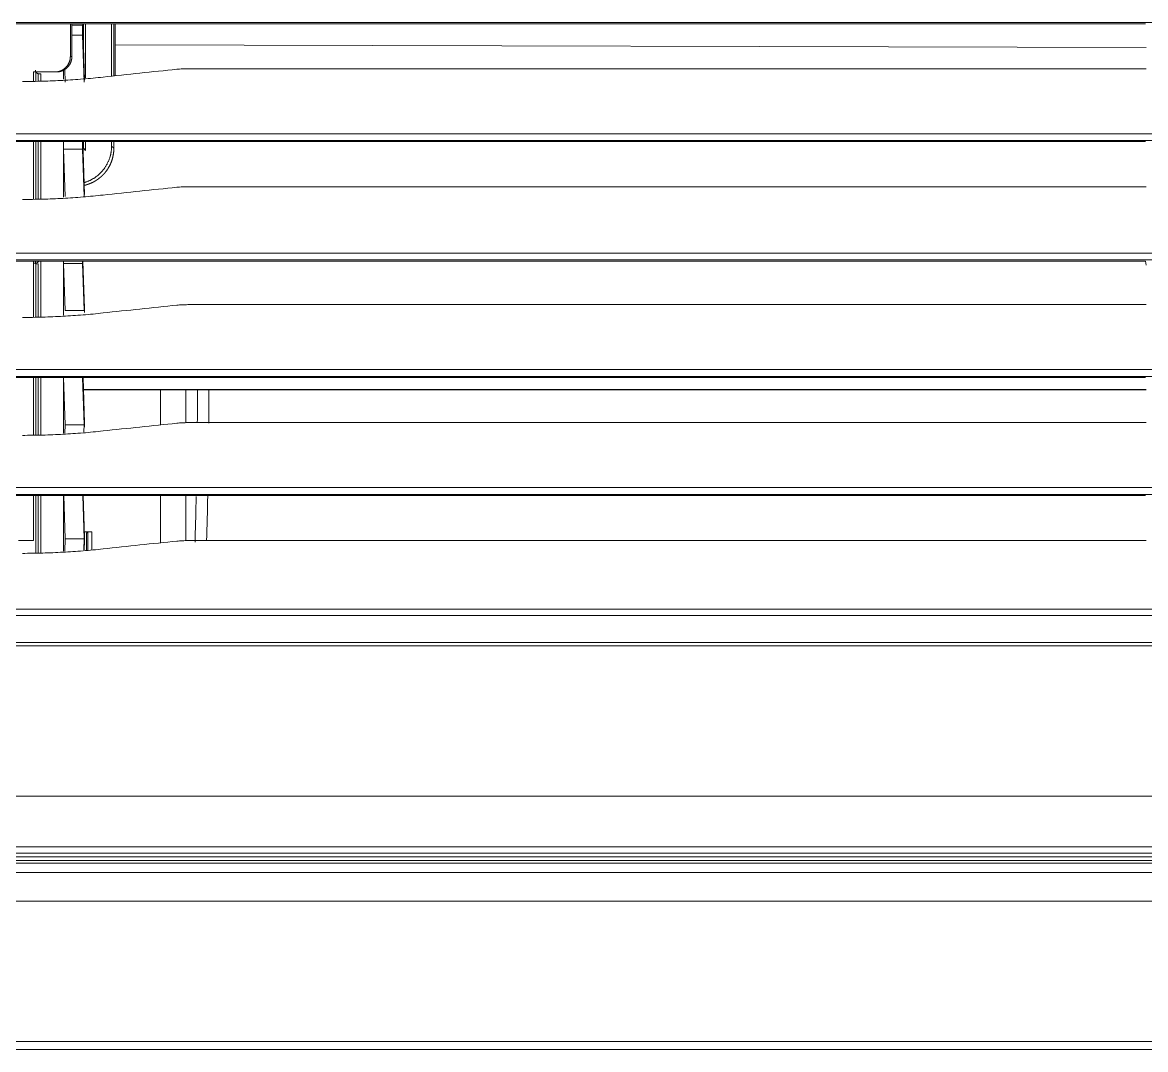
# Model space of a CAD drawing. Header units: millimetres. Extents: x 70151 to 230897, y 35202 to 113211.
# Drawn here: x 178208.9 to 178355.9, y 68759.4 to 68893.8 of the extents above; entities that cross this region are included whole.
import ezdxf

# ---------------------------------------------------------------- set-up
doc = ezdxf.new("R2010")
doc.units = ezdxf.units.MM
doc.header["$LTSCALE"] = 50
doc.layers.add('2-con', color=2, linetype='Continuous')
doc.layers.add('mark-B', color=2, linetype='Continuous', lineweight=20)

# ---------------------------------------------------------------- blocks, each defined once
blk = doc.blocks.new('무풍1WAY 대형')
at = {"layer": 'mark-B'}
for p, q in [((0, -24.74), (620.28, -24.74)), ((620.26, -25.23), (0, -25.23)), ((-486.45, -52.82), (486.43, -52.82)), ((486.43, -53.25), (-486.45, -53.25)), ((-485.68, -56.78), (485.66, -56.78)), ((485.66, -57.61), (-485.68, -57.61)), ((436.91, -67.72), (436.91, -65.42)), ((437.4, -65.39), (437.4, -67.71)), ((437.58, -67.54), (437.58, -65.38)), ((437.9, -65.36), (437.87, -66.55)), ((437.96, -65.36), (437.91, -66.81)), ((440.4, -66.81), (440.45, -65.22)), ((440.6, -65.21), (440.6, -72.48)), ((443.59, -65.05), (443.59, -72.48)), ((443.93, -65.03), (443.93, -72.48)), ((444.23, -72.48), (444.23, -65.02)), ((298.89, -66.58), (424.31, -66.58)), ((424.61, -72.48), (424.61, -66.57)), ((427.89, -66.29), (427.89, -72.48)), ((437.4, -67.71), (437.58, -67.54)), ((437.87, -67.07), (438.03, -72.48)), ((437.91, -66.81), (440.4, -66.81)), ((437.91, -66.81), (438.08, -72.48)), ((440.57, -72.48), (440.4, -66.81)), ((446.48, -66.61), (444.53, -66.61)), ((444.53, -66.61), (444.53, -72.48)), ((437.89, -67.72), (436.91, -67.72)), ((-482.87, -72.64), (482.85, -72.64)), ((483.03, -72.48), (298.98, -72.48)), ((482.85, -73.52), (-482.87, -73.52)), ((437.94, -80.8), (437.91, -81.75)), ((440.4, -81.75), (440.44, -80.66)), ((440.6, -80.65), (440.6, -87.91)), ((443.59, -80.49), (443.59, -87.92)), ((443.93, -80.47), (443.93, -87.91)), ((444.23, -87.91), (444.23, -80.45)), ((444.53, -80.44), (444.53, -87.91)), ((298.89, -82.02), (424.31, -82.02)), ((424.61, -86.37), (424.61, -82.01)), ((427.89, -81.73), (427.89, -86.37)), ((437.87, -82), (438.05, -87.91)), ((437.91, -81.75), (440.4, -81.75)), ((437.91, -81.75), (438.1, -87.92)), ((440.59, -87.92), (440.4, -81.75)), ((298.9, -86.37), (438, -86.37)), ((-480.14, -88.08), (480.12, -88.08)), ((480.3, -87.91), (298.98, -87.91)), ((480.12, -88.96), (-480.14, -88.96)), ((437.87, -96.94), (438.06, -103.17)), ((437.91, -96.68), (440.4, -96.68)), ((437.91, -96.68), (438.1, -102.86)), ((440.59, -102.86), (440.4, -96.68)), ((440.6, -96.09), (440.6, -103.17)), ((443.59, -95.92), (443.59, -103.16)), ((443.93, -95.9), (443.93, -102.79)), ((444.23, -102.78), (444.23, -95.89)), ((444.53, -95.87), (444.53, -103.16)), ((298.89, -97.46), (424.31, -97.46)), ((298.98, -103.17), (298.91, -102.62)), ((438.1, -102.86), (440.59, -102.86)), ((444.04, -102.78), (444.27, -102.89)), ((444.46, -102.89), (444.23, -102.78)), ((444.27, -102.89), (444.46, -102.89)), ((444.27, -102.89), (444.27, -103.17)), ((-477.44, -103.33), (477.42, -103.33)), ((477.42, -104.21), (-477.44, -104.21)), ((477.6, -103.17), (298.98, -103.17)), ((437.91, -111.62), (438.1, -117.8)), ((440.59, -117.8), (440.4, -111.62)), ((440.6, -111.52), (440.6, -118.79)), ((443.59, -111.36), (443.59, -118.78)), ((443.93, -111.34), (443.93, -118.79)), ((444.23, -118.79), (444.23, -111.32)), ((444.53, -111.31), (444.53, -118.79)), ((298.89, -112.89), (424.31, -112.89)), ((437.87, -111.88), (438.08, -118.79)), ((-474.68, -118.95), (474.66, -118.95)), ((474.84, -118.79), (298.98, -118.79)), ((434.31, -118.21), (434.02, -117.92)), ((434.02, -117.92), (434.02, -118.79)), ((434.31, -118.21), (434.31, -118.79)), ((438, -117.92), (437.71, -117.63)), ((437.71, -118.79), (437.71, -117.63)), ((438, -118.79), (438, -117.92)), ((438.1, -117.8), (440.59, -117.8)), ((474.66, -119.83), (-474.68, -119.83)), ((433.85, -127.41), (433.85, -134.22)), ((434.02, -127.39), (434.02, -134.22)), ((434.31, -127.36), (434.31, -134.22)), ((437.71, -134.22), (437.71, -127.12)), ((437.87, -126.82), (438.09, -134.03)), ((437.91, -126.56), (438.1, -132.73)), ((440.45, -128.24), (440.4, -126.56)), ((440.6, -126.96), (440.6, -128.14)), ((443.59, -126.79), (443.59, -127.66)), ((443.79, -127.66), (443.59, -127.66)), ((443.93, -126.78), (443.93, -127.69)), ((444.23, -127.91), (444.23, -126.76)), ((444.53, -126.74), (444.53, -127.91)), ((298.89, -128.33), (424.31, -128.33)), ((441.71, -127.91), (441.51, -127.91)), ((444.53, -127.91), (441.71, -127.91)), ((439.51, -129.91), (439.51, -134.22)), ((439.51, -129.91), (439.71, -129.91)), ((439.71, -129.91), (439.71, -134.22)), ((298.9, -131.12), (433.85, -131.45)), ((438, -134.22), (438, -131.17)), ((438.1, -132.73), (439.51, -132.73)), ((-471.95, -134.39), (471.93, -134.39)), ((472.11, -134.22), (298.98, -134.22)), ((438.09, -134.03), (438.08, -134.22)), ((438.11, -134.03), (439.51, -134.03))]:
    blk.add_line(p, q, dxfattribs=at)
for centre, major_axis, ratio, start_param, end_param in [((438.09, -104.15), (0, -1.49), 0.017455, 2.292428, 2.617994), ((440.58, -104.15), (0, -1.49), 0.017455, 2.292428, 2.617994), ((444.27, -103.39), (-0.223, -0.445), 0.99981, 3.605286, 4.704073), ((438.09, -119.09), (0, -1.49), 0.017455, 1.776375, 2.617994), ((440.58, -119.09), (0, -1.49), 0.017455, 1.776375, 2.617994), ((438.09, -134.03), (0, -1.49), 0.017455, 1.570796, 2.617994)]:
    blk.add_ellipse(centre, major_axis=major_axis, ratio=ratio, start_param=start_param, end_param=end_param, dxfattribs=at)
for points, degree, knots in [([(0, 0), (45.98, 0), (91.97, 0), (183.94, 0), (321.89, 0), (459.85, 0), (551.82, 0)], 3, [0, 0, 0, 0, 0.25, 0.25, 0.5, 1, 1, 1, 1]), ([(0, -0.02), (45.98, -0.02), (91.97, -0.02), (183.94, -0.02), (229.92, -0.02), (321.89, -0.02), (367.88, -0.02), (459.85, -0.02), (505.83, -0.02), (551.82, -0.02)], 3, [0, 0, 0, 0, 0.25, 0.25, 0.5, 0.5, 0.75, 0.75, 1, 1, 1, 1]), ([(551.82, -1.05), (505.83, -1.05), (459.85, -1.04), (367.88, -1.04), (321.89, -1.04), (229.92, -1.04), (183.94, -1.04), (91.97, -1.04), (45.98, -1.05), (0, -1.05)], 3, [0, 0, 0, 0, 0.25, 0.25, 0.5, 0.5, 0.75, 0.75, 1, 1, 1, 1]), ([(551.82, -19.43), (528.82, -19.43), (505.83, -19.43), (459.85, -19.43), (436.86, -19.43), (367.88, -19.43), (321.89, -19.43), (183.94, -19.43), (91.97, -19.43), (0, -19.43)], 3, [0, 0, 0, 0, 0.125, 0.125, 0.25, 0.25, 0.5, 0.5, 1, 1, 1, 1]), ([(0, -23.18), (91.97, -23.18), (183.94, -23.18), (321.89, -23.18), (367.88, -23.18), (436.86, -23.18), (459.85, -23.18), (505.83, -23.18), (528.82, -23.18), (551.82, -23.18)], 3, [0, 0, 0, 0, 0.5, 0.5, 0.75, 0.75, 0.875, 0.875, 1, 1, 1, 1]), ([(551.82, -24.38), (528.82, -24.38), (505.83, -24.38), (459.85, -24.38), (436.86, -24.38), (367.88, -24.38), (321.89, -24.38), (183.94, -24.38), (91.97, -24.38), (0, -24.38)], 3, [0, 0, 0, 0, 0.125, 0.125, 0.25, 0.25, 0.5, 0.5, 1, 1, 1, 1]), ([(547.71, -26.53), (502.06, -26.53), (456.42, -26.53), (365.14, -26.53), (319.49, -26.53), (228.21, -26.53), (182.56, -26.53), (91.28, -26.53), (45.63, -26.53), (-45.65, -26.53), (-91.3, -26.53), (-182.58, -26.53), (-273.87, -26.53), (-410.8, -26.53), (-502.08, -26.53), (-547.73, -26.53)], 3, [0, 0, 0, 0, 0.125, 0.125, 0.25, 0.25, 0.375, 0.375, 0.5, 0.5, 0.625, 0.625, 0.75, 0.875, 1, 1, 1, 1]), ([(351.53, -33.13), (371.28, -33.13), (436.67, -33.13), (502.06, -33.13), (547.71, -33.13)], 3, [0, 0, 0, 0, 0.30203, 1, 1, 1, 1]), ([(423.39, -66.4), (423.38, -66.59), (423.38, -66.77), (423.32, -68.69), (423.27, -70.51), (423.23, -72.37)], 3, [0, 0, 0, 0, 0.096942, 0.096942, 1, 1, 1, 1]), ([(423.39, -66.4), (423.38, -66.59), (423.38, -66.77), (423.32, -68.69), (423.27, -70.51), (423.23, -72.37)], 3, [0, 0, 0, 0, 0.096942, 0.096942, 1, 1, 1, 1]), ([(424.31, -66.58), (424.43, -66.58), (424.55, -66.58), (424.79, -66.58), (424.91, -66.57), (425.16, -66.56), (425.28, -66.56), (425.52, -66.54), (425.64, -66.53), (425.76, -66.52)], 3, [0, 0, 0, 0, 0.25, 0.25, 0.5, 0.5, 0.75, 0.75, 1, 1, 1, 1]), ([(437.87, -67.07), (437.87, -67.06), (437.87, -67.06), (437.87, -67.06), (437.87, -67.05), (437.87, -67.05), (437.87, -67.04), (437.87, -67.04), (437.87, -67.03), (437.87, -67.03), (437.87, -67.02), (437.87, -67.01), (437.87, -67.01), (437.87, -67), (437.87, -67), (437.87, -66.99), (437.87, -66.98), (437.87, -66.98), (437.87, -66.97), (437.87, -66.96), (437.87, -66.96), (437.87, -66.95), (437.87, -66.94), (437.87, -66.94), (437.87, -66.93), (437.87, -66.92), (437.87, -66.91), (437.87, -66.91), (437.87, -66.9), (437.87, -66.89), (437.87, -66.89), (437.87, -66.88), (437.87, -66.87), (437.87, -66.86), (437.87, -66.86), (437.87, -66.85), (437.87, -66.84), (437.87, -66.84), (437.87, -66.83), (437.87, -66.82), (437.87, -66.81), (437.87, -66.81), (437.87, -66.79), (437.87, -66.78), (437.87, -66.76), (437.87, -66.75), (437.87, -66.74), (437.87, -66.72), (437.87, -66.71), (437.87, -66.69), (437.87, -66.68), (437.87, -66.67), (437.87, -66.65), (437.87, -66.64), (437.87, -66.63), (437.87, -66.61), (437.87, -66.6), (437.87, -66.59), (437.87, -66.58), (437.87, -66.57), (437.87, -66.56), (437.87, -66.55), (437.87, -66.55)], 3, [0, 0, 0, 0, 0.013747, 0.027429, 0.041048, 0.054602, 0.068093, 0.08152, 0.094883, 0.108181, 0.121416, 0.134587, 0.147694, 0.160737, 0.173716, 0.186631, 0.199482, 0.212269, 0.224992, 0.237651, 0.250246, 0.262777, 0.275245, 0.287648, 0.299987, 0.312263, 0.324474, 0.336622, 0.348705, 0.360725, 0.372681, 0.384572, 0.3964, 0.408164, 0.419864, 0.4315, 0.443072, 0.454581, 0.466025, 0.477405, 0.488722, 0.499974, 0.52253, 0.545343, 0.568414, 0.591742, 0.615327, 0.63917, 0.66327, 0.687627, 0.712242, 0.737115, 0.762244, 0.787632, 0.813276, 0.839179, 0.865338, 0.891756, 0.91843, 0.945363, 0.972553, 1, 1, 1, 1]), ([(424.31, -82.02), (424.43, -82.02), (424.55, -82.02), (424.79, -82.01), (424.91, -82.01), (425.16, -82), (425.28, -81.99), (425.52, -81.97), (425.64, -81.96), (425.76, -81.95)], 3, [0, 0, 0, 0, 0.25, 0.25, 0.5, 0.5, 0.75, 0.75, 1, 1, 1, 1]), ([(437.87, -82), (437.87, -82), (437.87, -82), (437.87, -81.99), (437.87, -81.99), (437.87, -81.99), (437.87, -81.98), (437.87, -81.97), (437.87, -81.97), (437.87, -81.96), (437.87, -81.96), (437.87, -81.95), (437.87, -81.95), (437.87, -81.94), (437.87, -81.93), (437.87, -81.93), (437.87, -81.92), (437.87, -81.91), (437.87, -81.91), (437.87, -81.9), (437.87, -81.89), (437.87, -81.89), (437.87, -81.88), (437.87, -81.87), (437.87, -81.87), (437.87, -81.86), (437.87, -81.85), (437.87, -81.85), (437.87, -81.84), (437.87, -81.83), (437.87, -81.82), (437.87, -81.82), (437.87, -81.81), (437.87, -81.8), (437.87, -81.8), (437.87, -81.79), (437.87, -81.78), (437.87, -81.77), (437.87, -81.77), (437.87, -81.76), (437.87, -81.75), (437.87, -81.74), (437.87, -81.73), (437.87, -81.72), (437.87, -81.7), (437.87, -81.69), (437.87, -81.67), (437.87, -81.66), (437.87, -81.64), (437.87, -81.63), (437.87, -81.62), (437.87, -81.6), (437.87, -81.59), (437.87, -81.58), (437.87, -81.56), (437.87, -81.55), (437.87, -81.54), (437.87, -81.53), (437.87, -81.52), (437.87, -81.51), (437.87, -81.5), (437.87, -81.49), (437.87, -81.49)], 3, [0, 0, 0, 0, 0.013747, 0.027429, 0.041048, 0.054602, 0.068093, 0.08152, 0.094883, 0.108181, 0.121416, 0.134587, 0.147694, 0.160737, 0.173716, 0.186631, 0.199482, 0.212269, 0.224992, 0.237651, 0.250246, 0.262777, 0.275245, 0.287648, 0.299987, 0.312263, 0.324474, 0.336622, 0.348705, 0.360725, 0.372681, 0.384572, 0.3964, 0.408164, 0.419864, 0.4315, 0.443072, 0.454581, 0.466025, 0.477405, 0.488722, 0.499974, 0.52253, 0.545343, 0.568414, 0.591742, 0.615327, 0.63917, 0.66327, 0.687627, 0.712242, 0.737115, 0.762244, 0.787632, 0.813276, 0.839179, 0.865338, 0.891756, 0.91843, 0.945363, 0.972553, 1, 1, 1, 1]), ([(438, -86.32), (430.4, -86.32), (414.94, -86.32), (392.75, -86.32), (372.55, -86.32), (355.75, -86.32), (341.94, -86.32), (327.96, -86.32), (313.86, -86.32), (303.49, -86.32), (298.9, -86.32)], 3, [0, 0, 0, 0, 0.163758, 0.33346, 0.478701, 0.59948, 0.695798, 0.776478, 0.901011, 1, 1, 1, 1]), ([(437.87, -96.94), (437.87, -96.94), (437.87, -96.94), (437.87, -96.93), (437.87, -96.93), (437.87, -96.92), (437.87, -96.92), (437.87, -96.91), (437.87, -96.91), (437.87, -96.9), (437.87, -96.9), (437.87, -96.89), (437.87, -96.88), (437.87, -96.88), (437.87, -96.87), (437.87, -96.87), (437.87, -96.86), (437.87, -96.85), (437.87, -96.85), (437.87, -96.84), (437.87, -96.83), (437.87, -96.83), (437.87, -96.82), (437.87, -96.81), (437.87, -96.8), (437.87, -96.8), (437.87, -96.79), (437.87, -96.78), (437.87, -96.78), (437.87, -96.77), (437.87, -96.76), (437.87, -96.75), (437.87, -96.75), (437.87, -96.74), (437.87, -96.73), (437.87, -96.73), (437.87, -96.72), (437.87, -96.71), (437.87, -96.7), (437.87, -96.7), (437.87, -96.69), (437.87, -96.68), (437.87, -96.67), (437.87, -96.65), (437.87, -96.64), (437.87, -96.63), (437.87, -96.61), (437.87, -96.6), (437.87, -96.58), (437.87, -96.57), (437.87, -96.55), (437.87, -96.54), (437.87, -96.53), (437.87, -96.51), (437.87, -96.5), (437.87, -96.49), (437.87, -96.48), (437.87, -96.46), (437.87, -96.45), (437.87, -96.44), (437.87, -96.43), (437.87, -96.43), (437.87, -96.42)], 3, [0, 0, 0, 0, 0.013747, 0.027429, 0.041048, 0.054602, 0.068093, 0.08152, 0.094883, 0.108181, 0.121416, 0.134587, 0.147694, 0.160737, 0.173716, 0.186631, 0.199482, 0.212269, 0.224992, 0.237651, 0.250246, 0.262777, 0.275245, 0.287648, 0.299987, 0.312263, 0.324474, 0.336622, 0.348705, 0.360725, 0.372681, 0.384572, 0.3964, 0.408164, 0.419864, 0.4315, 0.443072, 0.454581, 0.466025, 0.477405, 0.488722, 0.499974, 0.52253, 0.545343, 0.568414, 0.591742, 0.615327, 0.63917, 0.66327, 0.687627, 0.712242, 0.737115, 0.762244, 0.787632, 0.813276, 0.839179, 0.865338, 0.891756, 0.91843, 0.945363, 0.972553, 1, 1, 1, 1]), ([(424.31, -97.46), (424.43, -97.46), (424.55, -97.45), (424.79, -97.45), (424.91, -97.45), (425.16, -97.43), (425.28, -97.43), (425.52, -97.41), (425.64, -97.4), (425.76, -97.39)], 3, [0, 0, 0, 0, 0.25, 0.25, 0.5, 0.5, 0.75, 0.75, 1, 1, 1, 1]), ([(443.93, -102.79), (443.93, -102.79), (443.94, -102.79), (443.94, -102.79), (443.95, -102.79), (443.96, -102.79), (443.97, -102.78), (443.98, -102.78), (443.99, -102.78), (444, -102.78), (444.01, -102.78), (444.02, -102.78), (444.03, -102.78), (444.04, -102.78), (444.04, -102.78)], 3, [0, 0, 0, 0, 0.071251, 0.142546, 0.213886, 0.285274, 0.35671, 0.428197, 0.499737, 0.60017, 0.70031, 0.80026, 0.900123, 1, 1, 1, 1]), ([(444.04, -102.78), (444.07, -102.78), (444.09, -102.78), (444.14, -102.78), (444.16, -102.78), (444.19, -102.78), (444.2, -102.78), (444.22, -102.78), (444.23, -102.78), (444.23, -102.78)], 3, [0, 0, 0, 0, 0.25, 0.25, 0.5, 0.5, 0.75, 0.75, 1, 1, 1, 1]), ([(424.31, -112.89), (424.43, -112.89), (424.55, -112.89), (424.79, -112.89), (424.91, -112.88), (425.16, -112.87), (425.28, -112.86), (425.52, -112.85), (425.64, -112.84), (425.76, -112.82)], 3, [0, 0, 0, 0, 0.25, 0.25, 0.5, 0.5, 0.75, 0.75, 1, 1, 1, 1]), ([(437.9, -113.07), (437.89, -113.07), (437.88, -113.07), (437.85, -113.08), (437.81, -113.09), (437.78, -113.09), (437.75, -113.1), (437.71, -113.11), (437.68, -113.12), (437.65, -113.13), (437.62, -113.14), (437.59, -113.15), (437.55, -113.16), (437.52, -113.17), (437.49, -113.18), (437.46, -113.19), (437.43, -113.2), (437.4, -113.21), (437.36, -113.22), (437.33, -113.23), (437.3, -113.24), (437.27, -113.25), (437.24, -113.26), (437.21, -113.28), (437.18, -113.29), (437.15, -113.3), (437.12, -113.31), (437.09, -113.32), (437.06, -113.34), (437.03, -113.35), (437, -113.36), (436.97, -113.38), (436.94, -113.39), (436.91, -113.4), (436.88, -113.42), (436.85, -113.43), (436.82, -113.45), (436.79, -113.46), (436.76, -113.47), (436.73, -113.49), (436.7, -113.5), (436.67, -113.52), (436.64, -113.53), (436.62, -113.55), (436.59, -113.57), (436.56, -113.58), (436.53, -113.6), (436.5, -113.61), (436.47, -113.63), (436.45, -113.65), (436.42, -113.66), (436.39, -113.68), (436.36, -113.7), (436.34, -113.71), (436.31, -113.73), (436.28, -113.75), (436.26, -113.76), (436.23, -113.78), (436.2, -113.8), (436.18, -113.82), (436.15, -113.84), (436.12, -113.85), (436.1, -113.87), (436.07, -113.89), (436.05, -113.91), (436.02, -113.93), (436, -113.95), (435.97, -113.97), (435.95, -113.99), (435.92, -114.01), (435.9, -114.03), (435.87, -114.05), (435.85, -114.07), (435.82, -114.09), (435.8, -114.11), (435.77, -114.13), (435.75, -114.15), (435.73, -114.17), (435.7, -114.19), (435.68, -114.21), (435.66, -114.23), (435.63, -114.25), (435.61, -114.27), (435.59, -114.29), (435.56, -114.31), (435.54, -114.34), (435.52, -114.36), (435.5, -114.38), (435.47, -114.41), (435.43, -114.45), (435.39, -114.49), (435.34, -114.54), (435.3, -114.59), (435.26, -114.64), (435.21, -114.68), (435.17, -114.73), (435.13, -114.78), (435.09, -114.83), (435.05, -114.89), (435.01, -114.94), (434.97, -114.99), (434.93, -115.04), (434.9, -115.1), (434.86, -115.15), (434.82, -115.21), (434.79, -115.26), (434.75, -115.32), (434.72, -115.37), (434.69, -115.43), (434.65, -115.49), (434.62, -115.55), (434.59, -115.6), (434.56, -115.66), (434.53, -115.72), (434.5, -115.78), (434.47, -115.84), (434.44, -115.91), (434.42, -115.97), (434.39, -116.03), (434.36, -116.09), (434.34, -116.16), (434.32, -116.22), (434.29, -116.28), (434.27, -116.35), (434.25, -116.41), (434.23, -116.48), (434.21, -116.54), (434.19, -116.61), (434.17, -116.68), (434.16, -116.74), (434.14, -116.81), (434.13, -116.88), (434.11, -116.95), (434.1, -117.01), (434.09, -117.08), (434.08, -117.15), (434.07, -117.22), (434.06, -117.29), (434.05, -117.36), (434.04, -117.43), (434.03, -117.5), (434.03, -117.57), (434.02, -117.64), (434.02, -117.71), (434.02, -117.78), (434.02, -117.85), (434.02, -117.9), (434.02, -117.92)], 3, [0, 0, 0, 0, 0.003827, 0.008834, 0.013837, 0.018834, 0.023828, 0.028817, 0.033801, 0.038781, 0.043756, 0.048727, 0.053694, 0.058656, 0.063613, 0.068566, 0.073515, 0.078459, 0.083399, 0.088334, 0.093265, 0.098191, 0.103112, 0.10803, 0.112942, 0.117851, 0.122754, 0.127654, 0.132548, 0.137439, 0.142325, 0.147206, 0.152083, 0.156955, 0.161823, 0.166687, 0.171546, 0.1764, 0.18125, 0.186096, 0.190937, 0.195774, 0.200606, 0.205433, 0.210257, 0.215075, 0.219889, 0.224699, 0.229504, 0.234305, 0.239102, 0.243893, 0.248681, 0.253464, 0.258242, 0.263016, 0.267785, 0.27255, 0.277311, 0.282067, 0.286819, 0.291566, 0.296308, 0.301046, 0.30578, 0.310509, 0.315234, 0.319954, 0.32467, 0.329381, 0.334088, 0.33879, 0.343488, 0.348182, 0.352871, 0.357555, 0.362235, 0.366911, 0.371582, 0.376248, 0.38091, 0.385568, 0.390221, 0.39487, 0.399514, 0.404154, 0.408789, 0.41342, 0.418046, 0.427542, 0.437057, 0.446591, 0.456144, 0.465716, 0.475306, 0.484916, 0.494544, 0.504191, 0.513857, 0.523542, 0.533245, 0.542968, 0.552709, 0.562469, 0.572248, 0.582046, 0.591863, 0.601698, 0.611553, 0.621426, 0.631318, 0.641229, 0.651159, 0.661107, 0.671075, 0.681061, 0.691067, 0.701091, 0.711134, 0.721196, 0.731276, 0.741376, 0.751494, 0.761632, 0.771788, 0.781963, 0.792157, 0.80237, 0.812602, 0.822852, 0.833122, 0.84341, 0.853717, 0.864043, 0.874388, 0.884752, 0.895135, 0.905536, 0.915957, 0.926396, 0.936854, 0.947331, 0.957827, 0.968342, 0.978876, 0.989428, 1, 1, 1, 1]), ([(437.9, -113.43), (437.64, -113.51), (436.47, -113.99), (435.07, -115.39), (434.5, -116.76), (434.31, -117.72), (434.31, -118.21)], 2, [0, 0, 0, 0.085105, 0.39007, 0.695035, 0.847517, 1, 1, 1]), ([(424.31, -128.33), (424.43, -128.33), (424.55, -128.33), (424.79, -128.32), (424.91, -128.32), (425.16, -128.31), (425.28, -128.3), (425.52, -128.28), (425.64, -128.27), (425.76, -128.26)], 3, [0, 0, 0, 0, 0.25, 0.25, 0.5, 0.5, 0.75, 0.75, 1, 1, 1, 1]), ([(441.51, -127.91), (441.5, -127.91), (441.49, -127.91), (441.47, -127.91), (441.45, -127.91), (441.43, -127.92), (441.4, -127.92), (441.38, -127.92), (441.36, -127.92), (441.34, -127.92), (441.32, -127.92), (441.3, -127.92), (441.28, -127.93), (441.26, -127.93), (441.24, -127.93), (441.22, -127.93), (441.2, -127.94), (441.18, -127.94), (441.16, -127.94), (441.14, -127.95), (441.12, -127.95), (441.11, -127.95), (441.09, -127.96), (441.07, -127.96), (441.05, -127.97), (441.03, -127.97), (441.01, -127.98), (440.99, -127.98), (440.98, -127.99), (440.96, -127.99), (440.94, -128), (440.92, -128), (440.91, -128.01), (440.89, -128.01), (440.87, -128.02), (440.85, -128.02), (440.84, -128.03), (440.82, -128.04), (440.8, -128.04), (440.79, -128.05), (440.77, -128.05), (440.76, -128.06), (440.74, -128.07), (440.72, -128.07), (440.71, -128.08), (440.69, -128.09), (440.68, -128.09), (440.66, -128.1), (440.65, -128.11), (440.63, -128.12), (440.62, -128.12), (440.6, -128.13), (440.59, -128.14), (440.58, -128.14), (440.56, -128.15), (440.55, -128.16), (440.53, -128.17), (440.52, -128.17), (440.51, -128.18), (440.49, -128.19), (440.48, -128.2), (440.47, -128.21), (440.46, -128.21), (440.44, -128.22), (440.43, -128.23), (440.42, -128.24), (440.41, -128.24), (440.39, -128.25), (440.38, -128.26), (440.37, -128.27), (440.36, -128.28), (440.35, -128.28), (440.34, -128.29), (440.33, -128.3), (440.31, -128.31), (440.3, -128.32), (440.29, -128.33), (440.28, -128.33), (440.27, -128.34), (440.26, -128.35), (440.25, -128.36), (440.24, -128.37), (440.23, -128.37), (440.22, -128.38), (440.21, -128.39), (440.2, -128.4), (440.19, -128.41), (440.18, -128.42), (440.17, -128.42), (440.17, -128.43), (440.16, -128.44), (440.15, -128.45), (440.14, -128.46), (440.13, -128.46), (440.12, -128.47), (440.11, -128.48), (440.11, -128.49), (440.09, -128.5), (440.07, -128.53), (440.03, -128.56), (440, -128.6), (439.97, -128.63), (439.94, -128.67), (439.91, -128.71), (439.89, -128.74), (439.86, -128.78), (439.83, -128.82), (439.81, -128.86), (439.78, -128.9), (439.76, -128.94), (439.74, -128.98), (439.72, -129.02), (439.7, -129.06), (439.68, -129.1), (439.66, -129.14), (439.65, -129.18), (439.63, -129.23), (439.62, -129.27), (439.6, -129.31), (439.59, -129.35), (439.58, -129.39), (439.57, -129.44), (439.56, -129.48), (439.55, -129.52), (439.54, -129.57), (439.53, -129.61), (439.53, -129.65), (439.52, -129.69), (439.52, -129.74), (439.52, -129.78), (439.51, -129.82), (439.51, -129.86), (439.51, -129.89), (439.51, -129.91)], 3, [0, 0, 0, 0, 0.006837, 0.013639, 0.020408, 0.027141, 0.033841, 0.040506, 0.047137, 0.053734, 0.060297, 0.066825, 0.073318, 0.079778, 0.086203, 0.092594, 0.098951, 0.105273, 0.111561, 0.117814, 0.124034, 0.130219, 0.13637, 0.142486, 0.148568, 0.154616, 0.16063, 0.166609, 0.172554, 0.178465, 0.184341, 0.190183, 0.195991, 0.201764, 0.207503, 0.213208, 0.218879, 0.224515, 0.230117, 0.235685, 0.241218, 0.246717, 0.252182, 0.257612, 0.263008, 0.26837, 0.273698, 0.278991, 0.28425, 0.289475, 0.294665, 0.299821, 0.304943, 0.310031, 0.315084, 0.320103, 0.325087, 0.330038, 0.334954, 0.339836, 0.344683, 0.349496, 0.354275, 0.35902, 0.36373, 0.368406, 0.373048, 0.377655, 0.382228, 0.386767, 0.391272, 0.395742, 0.400178, 0.404579, 0.408947, 0.41328, 0.417579, 0.421843, 0.426074, 0.43027, 0.434431, 0.438559, 0.442652, 0.446711, 0.450735, 0.454726, 0.458682, 0.462603, 0.466491, 0.470344, 0.474163, 0.477948, 0.481698, 0.485414, 0.489096, 0.492743, 0.496357, 0.499936, 0.51507, 0.530153, 0.545187, 0.56017, 0.575103, 0.589986, 0.60482, 0.619603, 0.634336, 0.649019, 0.663652, 0.678236, 0.692769, 0.707253, 0.721688, 0.736072, 0.750407, 0.764692, 0.778928, 0.793114, 0.807251, 0.821338, 0.835376, 0.849365, 0.863305, 0.877195, 0.891036, 0.904828, 0.918571, 0.932265, 0.945909, 0.959505, 0.973052, 0.986551, 1, 1, 1, 1])]:
    blk.add_open_spline(points, degree=degree, knots=knots, dxfattribs=at)
for points, degree in [([(547.71, -25.68), (-0.01, -25.67), (-547.73, -25.68)], 2), ([(287.97, -33.13), (292.62, -33.13), (297.27, -33.13), (301.91, -33.13)], 3), ([(301.91, -33.13), (318.45, -33.13), (334.99, -33.13), (351.53, -33.13)], 3), ([(425.76, -66.52), (428.98, -66.19), (432.21, -65.85), (435.43, -65.5)], 3), ([(435.43, -65.5), (436.3, -65.4), (438.05, -65.24), (440.68, -65.06), (443.32, -64.95), (445.09, -64.92), (445.98, -64.92)], 3), ([(421.87, -66.57), (421.81, -68.45), (421.76, -70.43), (421.72, -72.46)], 3), ([(437.4, -67.71), (437.4, -67.72), (437.11, -67.72), (436.91, -67.72)], 2), ([(435.43, -80.93), (436.3, -80.84), (438.05, -80.67), (440.68, -80.49), (443.32, -80.38), (445.09, -80.36), (445.98, -80.36)], 3), ([(421.6, -81.97), (421.59, -83.41), (421.58, -84.86), (421.58, -86.32)], 3), ([(423.09, -81.98), (423.08, -83.42), (423.07, -84.87), (423.07, -86.32)], 3), ([(425.76, -81.95), (428.98, -81.62), (432.21, -81.28), (435.43, -80.93)], 3), ([(425.76, -97.39), (428.98, -97.06), (432.21, -96.72), (435.43, -96.37)], 3), ([(435.43, -96.37), (436.3, -96.27), (438.05, -96.11), (440.68, -95.93), (443.32, -95.82), (445.09, -95.79), (445.98, -95.79)], 3), ([(435.43, -111.8), (436.3, -111.71), (438.05, -111.54), (440.68, -111.36), (443.32, -111.25), (445.09, -111.23), (445.98, -111.23)], 3), ([(425.76, -112.82), (428.98, -112.49), (432.21, -112.15), (435.43, -111.8)], 3), ([(425.76, -128.26), (428.98, -127.93), (432.21, -127.59), (435.43, -127.24)], 3), ([(435.43, -127.24), (436.3, -127.14), (438.05, -126.98), (440.68, -126.8), (443.32, -126.69), (445.09, -126.66), (445.98, -126.66)], 3), ([(444.29, -128.16), (444.29, -128.06), (444.21, -127.88), (444.07, -127.74), (443.89, -127.66), (443.79, -127.66)], 2), ([(441.71, -127.91), (441.31, -127.91), (440.59, -128.21), (440.02, -128.78), (439.71, -129.5), (439.71, -129.91)], 2)]:
    blk.add_open_spline(points, degree=degree, dxfattribs=at)
blk = doc.blocks.new('dpdjzjs')
at = {"layer": 'mark-B', "rotation": 180}
blk.add_blockref('무풍1WAY 대형', (178654.91, 88751.49), dxfattribs=at)

msp = doc.modelspace()

# ---------------------------------------------------------------- block references
at = {"layer": '2-con'}
msp.add_blockref('dpdjzjs', (0, -19992.04), dxfattribs=at)

doc.saveas('drawing.dxf')
